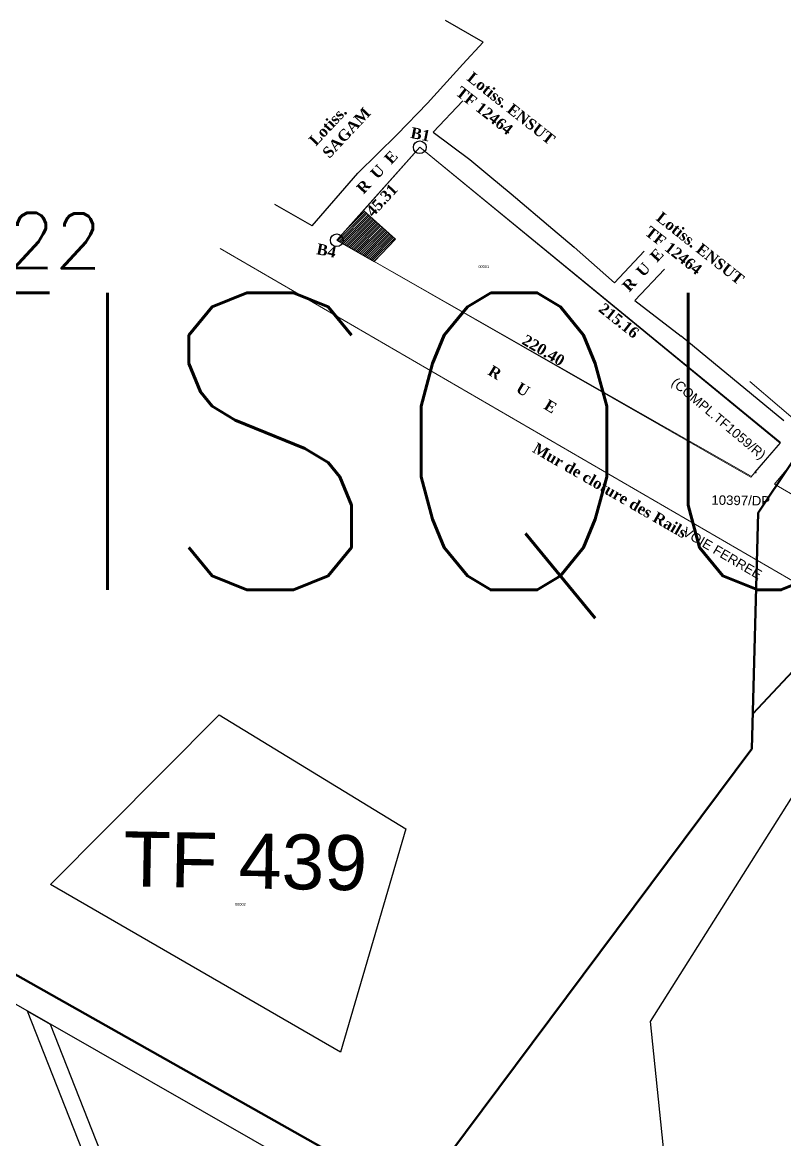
# Model space of a CAD drawing. Header units: metres. Extents: x 251686 to 255059, y 1627526 to 1631912.
# Drawn here: x 252652 to 252928.9, y 1629414.9 to 1629820.9 of the extents above; entities that cross this region are included whole.
import ezdxf
from ezdxf.enums import TextEntityAlignment as Align

# ---------------------------------------------------------------- set-up
doc = ezdxf.new("R2010")
doc.units = ezdxf.units.M
doc.header["$MEASUREMENT"] = 0
for name, color, linetype, lineweight in [('00-EXT-COT', 7, 'Continuous', 0), ('90kw', 7, 'Continuous', 0), ('MORCELLEMENT', 7, 'Continuous', 0), ('Régularisation', 1, 'Continuous', 40), ('TITRE FONCIER', 7, 'Continuous', 0)]:
    doc.layers.add(name, color=color, linetype=linetype, lineweight=lineweight)
for name, color, linetype in [('A_revoir_niveau_0', 7, 'Continuous'), ('limites_sections', 7, 'Continuous'), ('limites_tf', 7, 'Continuous'), ('numero_parcelle', 7, 'Continuous'), ('toponymie', 7, 'Continuous')]:
    doc.layers.add(name, color=color, linetype=linetype)
doc.styles.get("Standard").update_dxf_attribs({"font": 'txt.shx'})
doc.styles.add('Style-Arial', font='arial.ttf')
doc.styles.add('Style-FANCY', font='times.ttf')
doc.styles.add('Style-txt', font='txt.shx')
doc.styles.add('Style-WORKING', font='WORKING.shx')

msp = doc.modelspace()

# ---------------------------------------------------------------- hatches: boundary and pattern name
at = {"layer": 'A_revoir_niveau_0'}
h = msp.add_hatch(dxfattribs=at)
h.set_pattern_fill('BAT_NORM', color=256, style=0, pattern_type=2)
h.set_pattern_definition([(45, (0, 0), (-0.39774756442, 0.39774756442), [])])
h.paths.add_polyline_path([(252766.216881, 1629741.741204), (252779.851881, 1629733.972204), (252787.601881, 1629742.174204), (252775.907881, 1629752.522204)])

# ---------------------------------------------------------------- linework, layer by layer
at = {"layer": '00-EXT-COT', "color": 7, "linetype": 'Continuous', "lineweight": 13}
for p in [(252927.202412, 1629668.434058), (252927.202412, 1629668.434058), (252918.342342, 1629657.781134), (252918.342342, 1629657.781134)]:
    msp.add_point(p, dxfattribs=at)
at = {"layer": 'A_revoir_niveau_0'}
for p, q in [((252819.405881, 1629813.780204), (252805.770881, 1629821.549204)), ((252812.069881, 1629805.723204), (252819.405881, 1629813.780204)), ((252799.143881, 1629791.505204), (252812.069881, 1629805.723204)), ((252811.989787, 1629792.391113), (252801.204881, 1629780.977204)), ((252788.138881, 1629780.133204), (252799.143881, 1629791.505204)), ((252773.873881, 1629766.112204), (252788.138881, 1629780.133204)), ((252801.204881, 1629780.977204), (252814.514881, 1629771.073204)), ((252814.514881, 1629771.073204), (252821.817881, 1629765.082204)), ((252757.307881, 1629746.941204), (252773.873881, 1629766.112204)), ((252821.817881, 1629765.082204), (252829.564881, 1629758.634204)), ((252829.564881, 1629758.634204), (252844.650881, 1629745.763204)), ((252757.307881, 1629746.941204), (252743.672881, 1629754.710204)), ((252766.216881, 1629741.741204), (252775.907881, 1629752.522204)), ((252775.907881, 1629752.522204), (252787.601881, 1629742.174204)), ((252844.650881, 1629745.763204), (252852.499881, 1629739.278204)), ((252787.601881, 1629742.174204), (252779.851881, 1629733.972204)), ((252852.499881, 1629739.278204), (252867.139975, 1629726.318295)), ((252877.924881, 1629737.732204), (252867.139975, 1629726.318295)), ((252885.294787, 1629731.208113), (252874.509881, 1629719.794204)), ((252874.509881, 1629719.794204), (252891.287881, 1629706.902204)), ((252928.684881, 1629676.148204), (252891.287881, 1629706.902204))]:
    msp.add_line(p, q, dxfattribs=at)
at = {"layer": 'A_revoir_niveau_0', "color": 2, "lineweight": 13}
msp.add_line((252983.921412, 1629587.655029), (252723.882535, 1629738.738543), dxfattribs=at)
at = {"layer": 'A_revoir_niveau_0', "color": 7, "linetype": 'Continuous', "lineweight": 13}
for p, q in [((252993.364086, 1629735.95294), (252925.278018, 1629653.076434)), ((252927.460457, 1629668.219208), (252918.085311, 1629657.502645))]:
    msp.add_line(p, q, dxfattribs=at)
at = {"layer": 'A_revoir_niveau_0', "color": 7, "linetype": 'Continuous', "lineweight": 13, "ltscale": 10}
msp.add_line((252939.521096, 1629670.539475), (252916.278683, 1629690.40246), dxfattribs=at)
at = {"layer": 'A_revoir_niveau_0', "color": 50, "linetype": 'Continuous', "lineweight": 40}
msp.add_line((252931.887881, 1629585.119661), (252917.202332, 1629569.472974), dxfattribs=at)
at = {"layer": 'A_revoir_niveau_0', "flags": 128}
msp.add_lwpolyline([(252766.216881, 1629741.741204), (252779.851881, 1629733.972204), (252787.601881, 1629742.174204), (252775.907881, 1629752.522204), (252766.216881, 1629741.741204)], dxfattribs=at)
at = {"layer": 'A_revoir_niveau_0'}
for centre in [(252796.38, 1629775.55), (252766.216881, 1629741.741204)]:
    msp.add_circle(centre, 2.317856, dxfattribs=at)
at = {"layer": 'A_revoir_niveau_0', "color": 7, "linetype": 'Continuous', "lineweight": 13, "ltscale": 10}
for p in [(252927.258707, 1629667.988591), (252918.303641, 1629657.284779), (252918.463616, 1629657.281958)]:
    msp.add_point(p, dxfattribs=at)
at = {"layer": 'limites_sections', "color": 112, "linetype": 'Continuous', "lineweight": 40, "flags": 128}
for points in [[(252399.356616, 1629947.880348), (252399.972203, 1630065.215659), (252450.61003, 1630145.344805), (252785.968318, 1629991.31478), (253052.295758, 1629847.292297), (253000.111276, 1629763.48946), (252919.318325, 1629642.675214), (252916.992415, 1629556.866458), (252794.477866, 1629392.616183), (252770.730849, 1629406.43238), (252527.008235, 1629543.961569), (252247.281979, 1629705.6787), (252399.356616, 1629947.880348)], [(251919.612683, 1629455.670577), (252081.425928, 1629801.736029), (252284.018128, 1629684.534125), (252527.008235, 1629543.961569), (252770.730849, 1629406.43238), (252730.690705, 1629319.388588), (252715.532147, 1629273.912915), (252709.800196, 1629256.717058), (252715.022823, 1628988.622184), (252674.257536, 1628915.953628), (252495.086357, 1628927.313682), (252429.920946, 1628946.766764), (252389.117958, 1628940.418995), (252306.553663, 1628962.878275), (252156.980404, 1629047.271017), (252178.396389, 1629141.09202), (252230.210237, 1629282.120645), (252157.354471, 1629307.562382), (251996.658236, 1629315.195618), (252037.721959, 1629398.928058), (251919.612683, 1629455.670577)]]:
    msp.add_lwpolyline(points, close=True, dxfattribs=at)
msp.add_lwpolyline([(253348.989473, 1629069.997092), (252794.477866, 1629392.616183), (252916.992415, 1629556.866458), (252919.318325, 1629642.675214), (253000.111276, 1629763.48946), (253052.3, 1629847.28), (253052.3, 1629847.28), (253140.065621, 1629837.233099), (253140.065621, 1629837.233099), (253235.595435, 1629794.865847), (253239.849412, 1629709.108544), (253258.480288, 1629694.077819), (253239.423108, 1629594.892945), (253296.433833, 1629591.041829), (253325.488232, 1629598.583625)], dxfattribs=at)
at = {"layer": 'limites_tf', "color": 5, "linetype": 'Continuous', "lineweight": 30, "flags": 128}
for points in [[(252938.12929, 1629566.970485), (253171.775807, 1629429.909369), (253182.794467, 1629393.918474), (253185.648305, 1629394.996731), (253183.508421, 1629336.859167), (253177.579929, 1629336.027498), (253151.626659, 1629342.992792), (253089.503072, 1629373.583235), (253049.856658, 1629376.143051), (253034.548224, 1629359.500712), (253029.575801, 1629330.698007), (252911.701643, 1629358.702317), (252888.986808, 1629371.911396), (252880.209141, 1629457.837732), (252934.046559, 1629543.161933), (252938.12929, 1629566.970485)], [(252723.941839, 1629326.748547), (252744.149806, 1629375.725611), (252744.170979, 1629375.785466), (252754.191845, 1629404.113785), (252642.784795, 1629467.893325), (252570.043372, 1629326.183785), (252677.377309, 1629316.868229), (252677.377309, 1629316.868229), (252686.073622, 1629310.354495), (252712.613321, 1629290.127759), (252723.941839, 1629326.748547)]]:
    msp.add_lwpolyline(points, close=True, dxfattribs=at)
at = {"layer": 'limites_tf', "color": 5, "linetype": 'Continuous', "lineweight": 30, "elevation": -0.000044, "flags": 128}
msp.add_lwpolyline([(252653.906666, 1629461.526153), (252662.151356, 1629456.806505), (252719.230382, 1629311.518201), (252716.439426, 1629302.496102), (252653.906666, 1629461.526153)], dxfattribs=at)
at = {"layer": 'limites_tf', "color": 5, "linetype": 'Continuous', "lineweight": 30}
msp.add_3dface([(252723.496872, 1629569.210478), (252791.276678, 1629527.844003), (252767.53882, 1629446.625211), (252662.164653, 1629507.589268)], dxfattribs=at)
at = {"layer": 'MORCELLEMENT', "color": 1, "linetype": 'Continuous', "lineweight": 0, "flags": 128}
msp.add_lwpolyline([(252935.144497, 1629665.091014), (252931.653016, 1629660.84136), (252925.27527, 1629653.078692), (252934.868758, 1629647.481838), (252943.617157, 1629658.129945), (252935.144497, 1629665.091014)], close=True, dxfattribs=at)
at = {"layer": 'Régularisation', "color": 1, "lineweight": 13}
for p, q in [((252775.907881, 1629752.522204), (252796.38, 1629775.55)), ((252927.202412, 1629668.434058), (252796.38, 1629775.55)), ((252916.475989, 1629656.126022), (252766.216881, 1629741.741204))]:
    msp.add_line(p, q, dxfattribs=at)
at = {"layer": 'Régularisation', "color": 1, "lineweight": 13, "flags": 128}
msp.add_lwpolyline([(252766.216881, 1629741.741204), (252796.38, 1629775.55), (252927.258707, 1629667.988591), (252916.649818, 1629655.678887), (252766.216881, 1629741.741204)], dxfattribs=at)

# ---------------------------------------------------------------- texts
at = {"layer": '90kw', "color": 7, "linetype": 'Continuous', "lineweight": 0, "insert": (252408.858466, 1629604.350908), "char_height": 108, "attachment_point": 7, "line_spacing_factor": 0.72, "style": 'Style-WORKING'}
msp.add_mtext('\\FSTANDARD;\\T1.000;RUFISQUE OUEST', dxfattribs=at)
at = {"layer": 'limites_sections', "color": 3, "lineweight": 30, "style": 'Style-txt'}
msp.add_text('022', height=19.99996, rotation=359.3742, dxfattribs=at).set_placement((252655.289395, 1629741.684894), align=Align.MIDDLE_CENTER)
at = {"layer": 'numero_parcelle', "color": 5, "char_height": 1, "attachment_point": 1, "rotation": 0.00280749, "line_spacing_factor": 0.6, "style": 'Style-txt'}
for s, insert in [('\\fArial|b0|i0|c00|p39;00001', (252817.663035, 1629732.64333)), ('\\fArial|b0|i0|c00|p39;00002', (252729.235989, 1629500.890119))]:
    msp.add_mtext(s, dxfattribs=dict(at, insert=insert))
at = {"layer": 'TITRE FONCIER', "color": 2, "linetype": 'Continuous', "lineweight": 0, "style": 'Style-Arial'}
msp.add_text('TF 439', height=20, rotation=359.0028, dxfattribs=at).set_placement((252688.952932, 1629526.939438), align=Align.TOP_LEFT)
at = {"layer": 'toponymie', "char_height": 4, "attachment_point": 1}
for s, insert, width, rotation in [('\\pi0.030189,tz;\\fTimes New Roman|b1|i0|c00|p23;Lotiss. ENSUT\\PTF 12464', (252815.6712, 1629803.248189), 97.880861, 321.63680472), ('\\fTimes New Roman|b1|i0|c00|p23;Lotiss. SAGAM', (252755.723024, 1629778.519506), 26.007542, 46.96090765), ('\\fTimes New Roman|b1|i0|c00|p23;B1', (252793.567274, 1629782.905885), 8.436598, 348.58856705), ('\\fTimes New Roman|b1|i0|c00|p23;R  U  E', (252773.013461, 1629761.012866), 26.007542, 46.96090765), ('\\fTimes New Roman|b1|i0|c00|p23;45.31', (252776.444447, 1629752.698662), 26.007542, 46.96090765), ('\\pi0.030189,tz;\\fTimes New Roman|b1|i0|c00|p23;Lotiss. ENSUT\\PTF 12464', (252884.366175, 1629752.423965), 97.880861, 321.63680472), ('\\fTimes New Roman|b1|i0|c00|p23;B4', (252759.395239, 1629740.643664), 8.436598, 348.58856705), ('\\fTimes New Roman|b1|i0|c00|p23;R  U  E', (252869.560095, 1629725.460353), 26.007542, 46.96090765), ('\\pi0.0014961,tz;\\fTimes New Roman|b1|i0|c00|p23;215.16', (252863.488747, 1629719.287245), 18.945892, 321.63680472), ('\\pi0.0015149,tz;\\fTimes New Roman|b1|i0|c00|p23;220.40', (252835.191932, 1629707.678812), 18.945892, 329.55872645), ('\\fTimes New Roman|b1|i0|c00|p23;R     U     E', (252822.874739, 1629696.533364), 64.543483, 328.58756742), ('\\fTimes New Roman|b1|i0|c00|p23;Mur de cloture des Rails', (252839.007641, 1629668.395486), 64.543483, 330.07679088)]:
    msp.add_mtext(s, dxfattribs=dict(at, insert=insert, width=width, rotation=rotation))
at = {"layer": 'toponymie', "color": 7, "linetype": 'Continuous', "lineweight": 13, "char_height": 3.433503, "attachment_point": 7, "line_spacing_factor": 0.6}
for s, insert, rotation, style in [('\\fArial|b0|i0|c00|p39;(COMPL.TF1059/R)', (252886.821412, 1629688.721555), 319.85426518, 'Style-WORKING'), ('\\fArial|b0|i0|c00|p39;10397/DP', (252902.286075, 1629645.599726), 358.98999536, 'Style-FANCY')]:
    msp.add_mtext(s, dxfattribs=dict(at, insert=insert, rotation=rotation, style=style))
at = {"layer": 'toponymie', "color": 7, "linetype": 'Continuous', "lineweight": 30, "insert": (252891.49736, 1629634.657144), "char_height": 3.433503, "attachment_point": 7, "rotation": 329.60397781, "line_spacing_factor": 0.72}
msp.add_mtext('\\fArial|b0|i0|c00|p39;VOIE FERREE', dxfattribs=at)

doc.saveas('drawing.dxf')
